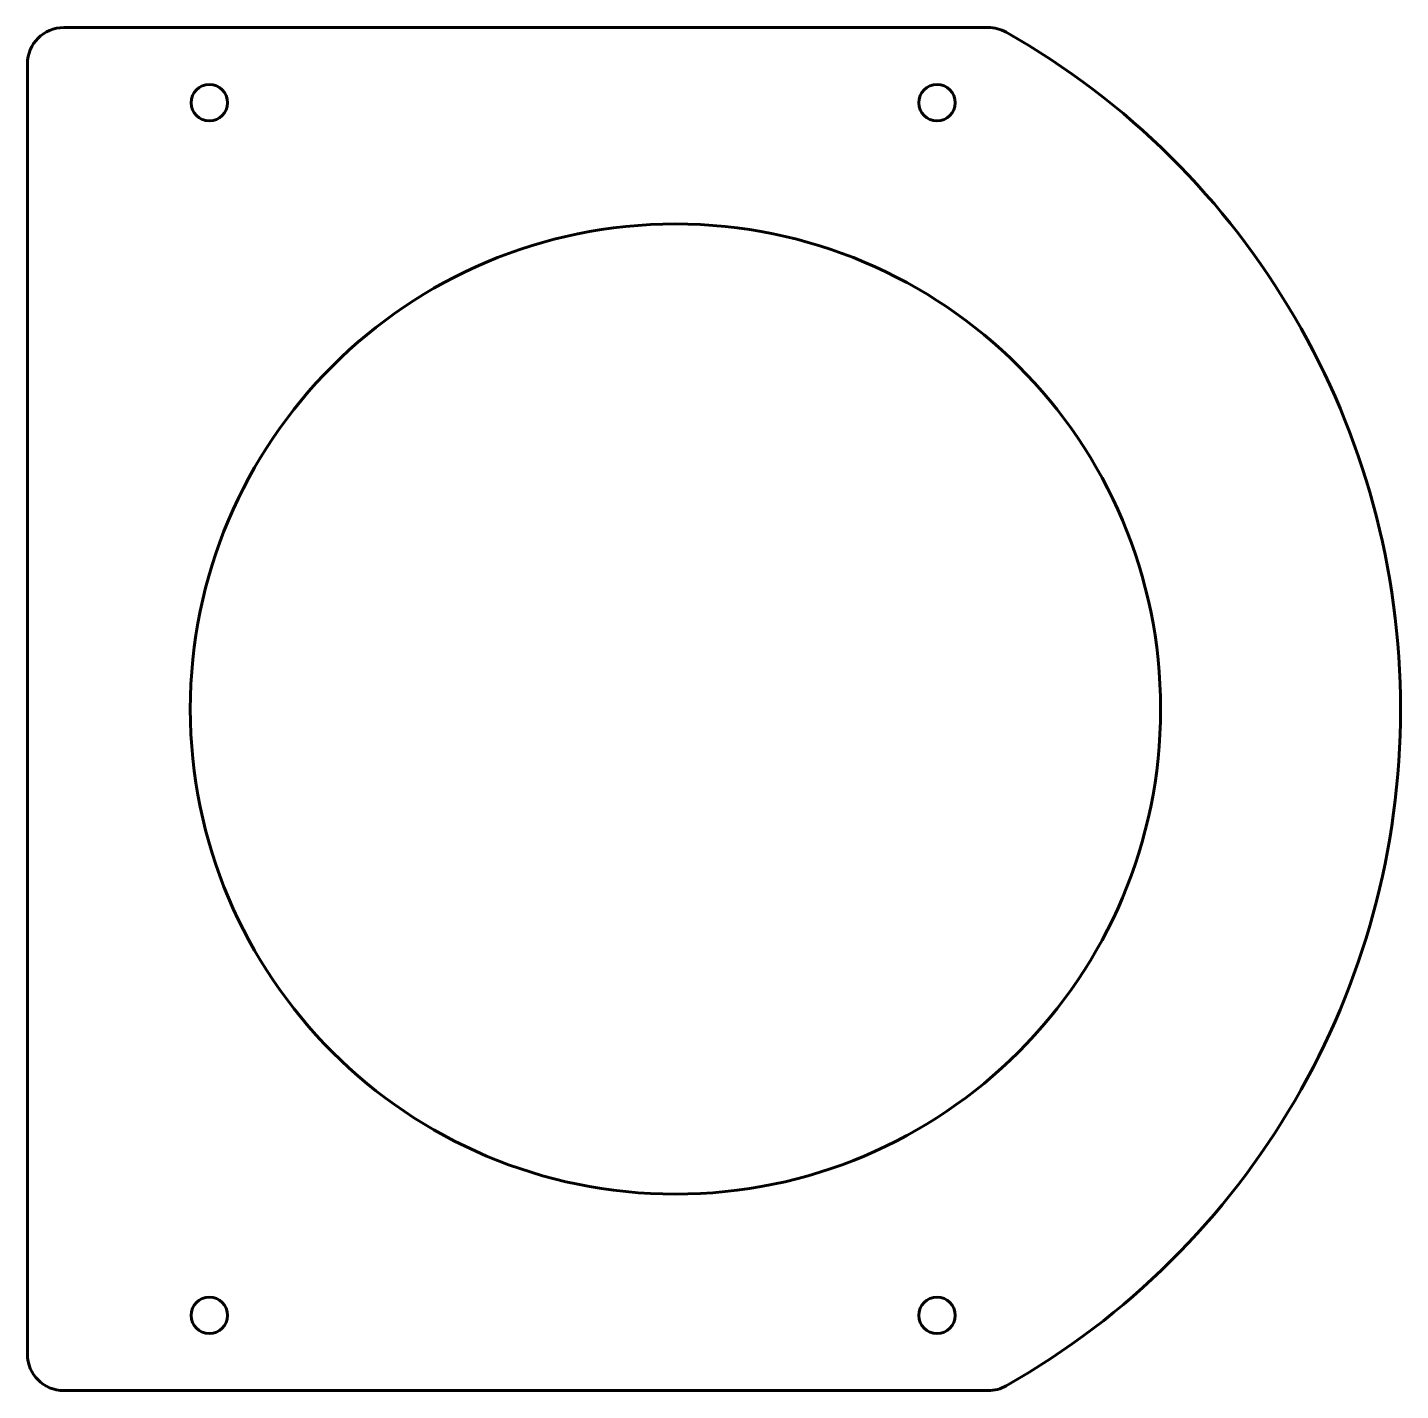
# Model space of a CAD drawing. Header units: millimetres. Extents: x 254 to 367, y 152 to 265.
import ezdxf

# ---------------------------------------------------------------- set-up
doc = ezdxf.new("R2010")
doc.units = ezdxf.units.MM
doc.linetypes.add('K5LT_BASIC', pattern=[0])
doc.layers.add('Системный слой', color=7, linetype='Continuous')

msp = doc.modelspace()

# ---------------------------------------------------------------- linework, layer by layer
at = {"layer": 'Системный слой', "color": 150, "linetype": 'K5LT_BASIC', "lineweight": 60, "true_color": 0x0080ff}
for p, q in [((333.28, 264.71), (257.06, 264.71)), ((254.06, 261.71), (254.06, 155.31)), ((257.06, 152.31), (333.28, 152.31))]:
    msp.add_line(p, q, dxfattribs=at)
for centre, radius in [((269.06, 258.51), 1.5), ((329.06, 258.51), 1.5), ((307.49, 208.51), 40), ((269.06, 158.51), 1.5), ((329.06, 158.51), 1.5)]:
    msp.add_circle(centre, radius, dxfattribs=at)
for centre, radius, start, end in [((257.06, 261.71), 3, 90, 180), ((333.28, 261.71), 3, 60.4411, 90), ((303.11, 208.51), 64.16, 299.5589, 60.4411), ((257.06, 155.31), 3, 180, 270), ((333.28, 155.31), 3, 270, 299.5589)]:
    msp.add_arc(centre, radius, start, end, dxfattribs=at)

doc.saveas('drawing.dxf')
